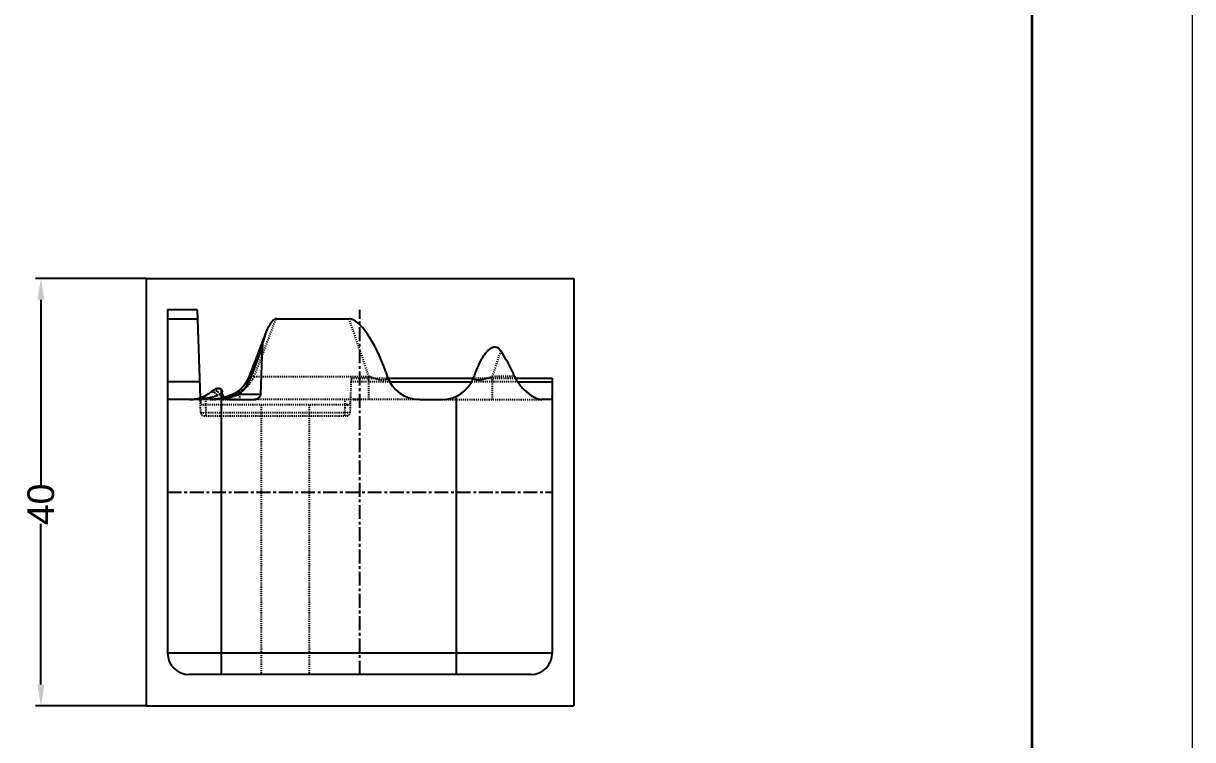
# Model space of a CAD drawing. Header units: inches. Extents: x -1272 to 960, y 895 to 1216.
# Drawn here: x -936.1 to -826.7, y 1010.4 to 1077.4 of the extents above; entities that cross this region are included whole.
import ezdxf
from ezdxf.enums import TextEntityAlignment as Align

# ---------------------------------------------------------------- set-up
doc = ezdxf.new("R2010")
doc.units = ezdxf.units.IN
doc.header["$MEASUREMENT"] = 0
doc.linetypes.add('CENTER', pattern=[0.6, 0.375, -0.075, 0.075, -0.075])
doc.linetypes.add('HIDDEN', pattern=[0.2, 0.1, -0.1])
doc.layers.add('DEFAULT_2', color=8, linetype='HIDDEN')
for name, color, linetype, lineweight in [('dim', 82, 'Continuous', 9), ('文字层', 3, 'Continuous', 18), ('粗实线层', 7, 'Continuous', 35), ('细实线层', 7, 'Continuous', 18)]:
    doc.layers.add(name, color=color, linetype=linetype, lineweight=lineweight)
doc.styles.get("Standard").update_dxf_attribs({"font": 'arial.ttf'})
doc.styles.add('标准', font='FSGB2312.ttf', dxfattribs={"width": 0.667})
doc.dimstyles.new('副本 STANDARD', dxfattribs={"dimtxt": 6, "dimasz": 4, "dimexe": 2, "dimexo": 0, "dimgap": 0, "dimtad": 0, "dimdsep": 46, "dimlunit": 6, "dimtxsty": 'Standard', "dimcen": 0, "dimclrd": 4, "dimclre": 4, "dimclrt": 6, "dimazin": 2, "dimtfac": 2, "dimtofl": 0, "dimtmove": 1, "dimatfit": 3, "dimfxl": 0, "dimtolj": 1, "dimtzin": 0, "dimarcsym": 0})

# ---------------------------------------------------------------- blocks, each defined once
blk = doc.blocks.new('*D110')
at = {"layer": 'Defpoints', "color": 0, "transparency": 16777216}
for p in [(-924.62, 1053.54), (-934.47, 1013.54), (-924.62, 1013.54)]:
    blk.add_point(p, dxfattribs=at)
at = {"layer": 'dim', "color": 4, "lineweight": -2, "transparency": 16777216}
for p, q in [((-924.62, 1053.54), (-934.97, 1053.54)), ((-934.47, 1051.54), (-934.47, 1034.24)), ((-934.47, 1015.54), (-934.47, 1030.57)), ((-924.62, 1013.54), (-934.97, 1013.54))]:
    blk.add_line(p, q, dxfattribs=at)
at = {"layer": 'dim', "color": 4, "transparency": 16777216}
for points in [[(-934.81, 1051.54), (-934.14, 1051.54), (-934.47, 1053.54)], [(-934.81, 1015.54), (-934.14, 1015.54), (-934.47, 1013.54)]]:
    blk.add_solid(points, dxfattribs=at)
at = {"layer": 'dim', "color": 6, "transparency": 16777216, "insert": (-934.47, 1032.4), "char_height": 2.5, "attachment_point": 5, "rotation": 90}
blk.add_mtext('\\A1;40', dxfattribs=at)
blk = doc.blocks.new('A4图框')
at = {"layer": '粗实线层'}
blk.add_line((138.5, -95), (138.5, 95), dxfattribs=at)
at = {"layer": '细实线层'}
blk.add_line((148.5, -105), (148.5, 105), dxfattribs=at)
at = {"layer": '文字层', "style": '标准', "width": 0.667}
blk.add_attdef('图纸编号', text='', height=5.191, rotation=180, dxfattribs=at).set_placement((-113.408, 90), align=Align.MIDDLE_CENTER)

msp = doc.modelspace()

# ---------------------------------------------------------------- linework, layer by layer
for p, q in [((-924.616, 1053.54), (-924.616, 1013.54)), ((-924.616, 1053.54), (-884.616, 1053.54)), ((-884.616, 1053.54), (-884.616, 1013.54)), ((-924.616, 1013.54), (-884.616, 1013.54))]:
    msp.add_line(p, q)
at = {"color": 7, "linetype": 'Continuous'}
for p, q in [((-922.616, 1050.606), (-922.616, 1018.474)), ((-919.848, 1050.606), (-922.616, 1050.606)), ((-919.848, 1050.606), (-919.56, 1042.375)), ((-922.616, 1049.776), (-919.819, 1049.776)), ((-912.461, 1049.767), (-905.63, 1049.767)), ((-913.456, 1048.402), (-914.988, 1044.388)), ((-913.736, 1047.205), (-914.873, 1044.222)), ((-913.903, 1042.692), (-913.736, 1047.205)), ((-914.988, 1044.387), (-915.192, 1043.954)), ((-902.209, 1044.799), (-902.062, 1044.372)), ((-901.978, 1044.213), (-893.996, 1044.213)), ((-890.047, 1044.213), (-886.616, 1044.213)), ((-886.616, 1044.213), (-886.616, 1042.476)), ((-919.612, 1043.864), (-922.616, 1043.864)), ((-917.616, 1043.186), (-917.616, 1016.474)), ((-917.492, 1042.692), (-917.501, 1042.918)), ((-916.109, 1042.91), (-916.109, 1042.909)), ((-915.968, 1043.008), (-916.05, 1042.948)), ((-915.958, 1043.016), (-915.968, 1043.008)), ((-901.792, 1043.862), (-894.206, 1043.858)), ((-889.838, 1043.856), (-886.616, 1043.855)), ((-920.534, 1042.203), (-922.616, 1042.203)), ((-916.921, 1042.524), (-917.204, 1042.431)), ((-916.782, 1042.203), (-914.61, 1042.203)), ((-913.903, 1042.692), (-915.932, 1042.692)), ((-899.021, 1042.203), (-896.978, 1042.203)), ((-895.616, 1042.506), (-895.616, 1016.474)), ((-886.673, 1042.203), (-887.605, 1042.203)), ((-886.616, 1042.203), (-886.616, 1018.474)), ((-886.616, 1018.474), (-922.616, 1018.474)), ((-888.616, 1016.474), (-920.616, 1016.474))]:
    msp.add_line(p, q, dxfattribs=at)
at = {"color": 1, "linetype": 'CENTER', "ltscale": 3.467855}
for p, q in [((-904.616, 1016.474), (-904.616, 1050.606)), ((-922.616, 1033.54), (-886.616, 1033.54))]:
    msp.add_line(p, q, dxfattribs=at)
at = {"color": 7, "linetype": 'Continuous'}
for points in [[(-914.988, 1044.387), (-915.178, 1043.975), (-915.495, 1043.495), (-915.91, 1043.055)], [(-916.11, 1042.909), (-916.272, 1042.815), (-916.628, 1042.639), (-917.034, 1042.48), (-917.326, 1042.395)], [(-916.335, 1042.783), (-916.406, 1042.744), (-916.501, 1042.702)], [(-915.911, 1043.055), (-916.028, 1042.963), (-916.109, 1042.909)], [(-915.512, 1043.477), (-915.527, 1043.455), (-915.91, 1043.055)]]:
    msp.add_lwpolyline(points, dxfattribs=at)
for centre, radius, start, end in [((-918.529, 1045.621), 3.914, 311.56759, 339.05248), ((-899.021, 1045.419), 3.216, 199, 270), ((-896.978, 1045.419), 3.216, 270, 338.01206), ((-896.95, 1045.408), 3.186, 338.01387, 340.90121), ((-920.596, 1045.419), 3.216, 303.49796, 308.66447), ((-920.589, 1045.341), 3.142, 283.61791, 285.24449), ((-920.622, 1045.453), 3.259, 285.28879, 303.5596), ((-920.616, 1018.474), 2, 180, 270), ((-888.616, 1018.474), 2, 270, 0)]:
    msp.add_arc(centre, radius, start, end, dxfattribs=at)
for centre, major_axis, ratio, start_param, end_param in [((-912.987, 1048.223), (0.585, 1.533), 0.3062656, 6.3994575, 8.6908541), ((-903.919, 1044.21), (-1.902, 5.525), 0.3095747, -1.5707963, -0.1061941), ((-895.616, 1023.629), (0, 26.138), 0.3443276, -0.6540804, -0.4860952), ((-916.782, 1042.706), (0.711, 0), 0.7071018, -3.1154127, -1.5707963)]:
    msp.add_ellipse(centre, major_axis=major_axis, ratio=ratio, start_param=start_param, end_param=end_param, dxfattribs=at)
for points, knots in [([(-893.939, 1044.368), (-893.88, 1044.539), (-893.754, 1044.879), (-893.542, 1045.379), (-893.303, 1045.864), (-893.029, 1046.328), (-892.757, 1046.684), (-892.5, 1046.927), (-892.283, 1047.071), (-892.033, 1047.147), (-891.688, 1047.086), (-891.504, 1046.881), (-891.412, 1046.739)], [0, 0, 0, 0, 0.1283448, 0.2565058, 0.3843555, 0.511641, 0.6377353, 0.7000472, 0.7613219, 0.8213674, 0.8799754, 1, 1, 1, 1]), ([(-914.988, 1044.387), (-914.996, 1044.365), (-914.965, 1044.29), (-914.91, 1044.249), (-914.873, 1044.222)], [0, 0, 0, 0, 0.345441, 1, 1, 1, 1]), ([(-890.141, 1044.372), (-889.994, 1044.046), (-889.613, 1043.475), (-888.934, 1042.811), (-888.278, 1042.364), (-887.812, 1042.203), (-887.605, 1042.203)], [0, 0, 0, 0, 0.3109585, 0.5876092, 0.8204445, 1, 1, 1, 1]), ([(-918.296, 1043.102), (-918.244, 1043.131), (-918.137, 1043.185), (-917.966, 1043.245), (-917.784, 1043.268), (-917.663, 1043.225), (-917.616, 1043.186)], [0, 0, 0, 0, 0.2493412, 0.4992522, 0.7496661, 1, 1, 1, 1]), ([(-917.616, 1043.186), (-917.578, 1043.154), (-917.519, 1043.068), (-917.502, 1042.968), (-917.501, 1042.918)], [0, 0, 0, 0, 0.499726, 1, 1, 1, 1]), ([(-916.109, 1042.909), (-916.148, 1042.886), (-916.214, 1042.78), (-916.205, 1042.661), (-916.191, 1042.594)], [0, 0, 0, 0, 0.3952861, 1, 1, 1, 1]), ([(-915.976, 1042.899), (-915.977, 1042.884), (-915.974, 1042.813), (-915.954, 1042.743), (-915.932, 1042.692)], [0, 0, 0, 0, 0.2160989, 1, 1, 1, 1]), ([(-915.91, 1043.055), (-915.92, 1043.046), (-915.959, 1043.003), (-915.974, 1042.943), (-915.976, 1042.899)], [0, 0, 0, 0, 0.2262325, 1, 1, 1, 1]), ([(-920.534, 1042.203), (-920.479, 1042.203), (-920.249, 1042.21), (-920.019, 1042.246), (-919.849, 1042.287)], [0, 0, 0, 0, 0.2403713, 1, 1, 1, 1]), ([(-916.191, 1042.594), (-916.275, 1042.566), (-916.627, 1042.46), (-916.987, 1042.379), (-917.262, 1042.33)], [0, 0, 0, 0, 0.2410345, 1, 1, 1, 1]), ([(-914.61, 1042.203), (-914.532, 1042.203), (-914.375, 1042.222), (-914.154, 1042.308), (-913.968, 1042.459), (-913.906, 1042.615), (-913.903, 1042.692)], [0, 0, 0, 0, 0.2503566, 0.5007015, 0.750799, 1, 1, 1, 1]), ([(-886.673, 1042.203), (-886.646, 1042.203), (-886.625, 1042.281), (-886.618, 1042.366), (-886.616, 1042.437), (-886.616, 1042.476)], [0, 0, 0, 0, 0.2860531, 0.5880139, 1, 1, 1, 1])]:
    msp.add_open_spline(points, degree=3, knots=knots, dxfattribs=at)
for points in [[(-918.586, 1042.908), (-918.496, 1042.981), (-918.397, 1043.045), (-918.296, 1043.102)], [(-916.191, 1042.594), (-916.103, 1042.623), (-916.016, 1042.654), (-915.932, 1042.692)]]:
    msp.add_open_spline(points, degree=3, dxfattribs=at)
at = {"layer": 'DEFAULT_2', "color": 8, "linetype": 'HIDDEN'}
for p, q in [((-914.518, 1044.372), (-912.461, 1049.767)), ((-903.772, 1044.372), (-905.63, 1049.767)), ((-892.227, 1044.372), (-891.412, 1046.739)), ((-915.204, 1043.927), (-915.512, 1043.477)), ((-915.192, 1043.954), (-915.204, 1043.927)), ((-914.518, 1044.372), (-903.772, 1044.372)), ((-905.527, 1040.985), (-905.414, 1044.213)), ((-905.414, 1044.213), (-901.978, 1044.213)), ((-903.772, 1042.203), (-903.772, 1044.372)), ((-893.996, 1044.213), (-890.047, 1044.213)), ((-892.227, 1042.203), (-892.227, 1044.372)), ((-890.141, 1044.372), (-892.227, 1044.372)), ((-916.11, 1042.909), (-916.335, 1042.783)), ((-916.11, 1042.909), (-916.111, 1042.908)), ((-915.91, 1043.056), (-915.958, 1043.016)), ((-915.909, 1043.056), (-915.91, 1043.056)), ((-915.844, 1042.212), (-915.844, 1042.879)), ((-901.792, 1043.862), (-905.426, 1043.864)), ((-889.838, 1043.856), (-894.206, 1043.858)), ((-916.782, 1042.203), (-920.534, 1042.203)), ((-919.512, 1040.985), (-919.56, 1042.375)), ((-905.792, 1041.701), (-919.247, 1041.701)), ((-919.012, 1040.985), (-919.055, 1042.203)), ((-917.917, 1042.261), (-918.632, 1042.204)), ((-917.337, 1042.386), (-917.917, 1042.261)), ((-917.726, 1042.692), (-917.492, 1042.692)), ((-917.326, 1042.395), (-917.499, 1042.344)), ((-917.204, 1042.431), (-917.337, 1042.386)), ((-916.782, 1042.207), (-916.807, 1042.207)), ((-916.807, 1042.207), (-916.782, 1042.207)), ((-916.782, 1042.207), (-916.578, 1042.209)), ((-916.578, 1042.209), (-916.41, 1042.21)), ((-899.021, 1042.203), (-914.613, 1042.203)), ((-913.866, 1041.701), (-913.866, 1016.474)), ((-909.366, 1041.701), (-909.366, 1016.474)), ((-906.026, 1040.985), (-905.984, 1042.203)), ((-905.26, 1042.203), (-905.26, 1042.212)), ((-896.978, 1042.203), (-887.605, 1042.203)), ((-886.616, 1042.476), (-886.616, 1042.203)), ((-919.212, 1040.696), (-905.827, 1040.696)), ((-919.012, 1040.696), (-919.012, 1040.985)), ((-919.012, 1040.985), (-906.026, 1040.985)), ((-906.026, 1040.696), (-906.026, 1040.985))]:
    msp.add_line(p, q, dxfattribs=at)
for points in [[(-916.05, 1042.948), (-916.064, 1042.939), (-916.11, 1042.909)], [(-917.499, 1042.344), (-918.024, 1042.245), (-918.637, 1042.204)], [(-916.501, 1042.702), (-916.837, 1042.552), (-916.921, 1042.524)]]:
    msp.add_lwpolyline(points, dxfattribs=at)
for centre, radius, start, end in [((-897.046, 1045.447), 3.29, 338.0081, 338.82273), ((-896.811, 1045.356), 3.038, 338.82518, 339.51515), ((-896.979, 1045.417), 3.216, 339.54074, 340.92048), ((-887.152, 1045.715), 3.276, 204.20619, 207.5021), ((-961.025, 1097.416), 69.081, 307.65617, 307.86507), ((-917.358, 1041.368), 1.97, 123.30325, 128.58319), ((-917.152, 1041.056), 2.344, 119.93842, 123.33145), ((-917.016, 1040.824), 2.613, 119.33905, 119.98438), ((-917.678, 1042.115), 1.16, 108.77691, 112.38353), ((-920.24, 1045.434), 3.72, 312.52055, 317.43754), ((-920.203, 1045.392), 3.664, 312.53142, 315.04374), ((-920.28, 1045.475), 3.776, 314.98345, 317.38974), ((-918.223, 1047.685), 5.362, 293.88432, 296.33216), ((-917.063, 1045.147), 2.575, 298.25191, 298.90966), ((-885.731, 1046.692), 5.006, 225.29985, 228.73761), ((-920.569, 1045.255), 3.054, 280.40645, 282.22274), ((-920.584, 1045.322), 3.122, 282.2271, 285.18142), ((-920.603, 1045.393), 3.196, 285.18241, 289.05078), ((-919.731, 1045.02), 2.817, 270.03942, 273.55958), ((-920.613, 1045.422), 3.227, 289.04498, 293.52454), ((-919.247, 1042.001), 0.3, 182, 270), ((-920.641, 1045.49), 3.3, 293.52322, 303.48483), ((-919.998, 1046.978), 4.795, 281.18976, 281.73181), ((-918.735, 1048.299), 6.101, 278.23621, 278.47823), ((-918.788, 1048.635), 6.44, 278.50472, 281.75368), ((-918.877, 1049.075), 6.889, 281.73285, 283.18771), ((-918.773, 1050.821), 8.625, 278.77405, 280.08915), ((-917.561, 1119.101), 76.898, 270.08574, 270.56163), ((-917.558, 1118.761), 76.558, 270.08379, 270.5618), ((-915.703, 927.593), 114.619, 90.07071, 90.53934), ((-915.772, 945.425), 96.787, 90.04254, 90.37738), ((-905.792, 1042.001), 0.3, 270, 358), ((-919.212, 1040.996), 0.3, 182, 270), ((-905.827, 1040.996), 0.3, 270, 358)]:
    msp.add_arc(centre, radius, start, end, dxfattribs=at)
msp.add_ellipse((-914.613, 1042.706), major_axis=(0.711, 0), ratio=0.7071018, start_param=-1.5707963, end_param=-0.0261799, dxfattribs=at)
for points, knots in [([(-891.66, 1047.013), (-891.722, 1047.058), (-891.863, 1047.126), (-892.1, 1047.136), (-892.321, 1047.048), (-892.583, 1046.867), (-892.856, 1046.566), (-893.131, 1046.164), (-893.37, 1045.734), (-893.653, 1045.14), (-893.831, 1044.679), (-893.939, 1044.368)], [0, 0, 0, 0, 0.0595016, 0.1181643, 0.1782996, 0.2397744, 0.3641815, 0.4903627, 0.6173, 0.7446664, 1, 1, 1, 1]), ([(-915.577, 1043.049), (-915.357, 1043.218), (-914.942, 1043.615), (-914.636, 1044.105), (-914.518, 1044.372)], [0, 0, 0, 0, 0.4864305, 1, 1, 1, 1]), ([(-914.518, 1044.372), (-914.58, 1044.393), (-914.691, 1044.424), (-914.836, 1044.441), (-914.934, 1044.435), (-914.981, 1044.405), (-914.988, 1044.388)], [0, 0, 0, 0, 0.3972347, 0.7001949, 0.8854929, 1, 1, 1, 1]), ([(-902.062, 1044.372), (-902.045, 1044.324), (-902.024, 1044.23), (-902.086, 1044.09), (-902.241, 1044.02), (-902.45, 1044.004), (-902.721, 1044.033), (-903.176, 1044.138), (-903.529, 1044.269), (-903.772, 1044.372)], [0, 0, 0, 0, 0.0745174, 0.1365201, 0.2098229, 0.3113119, 0.4458042, 0.6098269, 1, 1, 1, 1]), ([(-902.044, 1044.203), (-902.05, 1044.176), (-902.076, 1044.119), (-902.161, 1044.058), (-902.286, 1044.023), (-902.525, 1044.011), (-902.887, 1044.066), (-903.184, 1044.153), (-903.341, 1044.207)], [0, 0, 0, 0, 0.0599718, 0.1285357, 0.2176264, 0.3349898, 0.6420093, 1, 1, 1, 1]), ([(-902.062, 1044.372), (-902.057, 1044.357), (-902.04, 1044.303), (-902.035, 1044.243), (-902.044, 1044.203)], [0, 0, 0, 0, 0.2712338, 1, 1, 1, 1]), ([(-892.227, 1044.372), (-892.469, 1044.27), (-892.822, 1044.139), (-893.275, 1044.034), (-893.546, 1044.004), (-893.755, 1044.02), (-893.91, 1044.088), (-893.975, 1044.226), (-893.955, 1044.32), (-893.939, 1044.368)], [0, 0, 0, 0, 0.3898487, 0.5539179, 0.6886523, 0.7905347, 0.8641787, 0.9260864, 1, 1, 1, 1]), ([(-893.957, 1044.209), (-893.959, 1044.221), (-893.964, 1044.275), (-893.952, 1044.328), (-893.939, 1044.368)], [0, 0, 0, 0, 0.2319327, 1, 1, 1, 1]), ([(-892.671, 1044.203), (-892.816, 1044.154), (-893.093, 1044.073), (-893.431, 1044.016), (-893.663, 1044.02), (-893.815, 1044.044), (-893.911, 1044.104), (-893.938, 1044.155)], [0, 0, 0, 0, 0.3465905, 0.6500189, 0.7713137, 0.8681557, 1, 1, 1, 1]), ([(-889.757, 1043.718), (-889.784, 1043.756), (-889.894, 1043.912), (-889.992, 1044.075), (-890.058, 1044.202)], [0, 0, 0, 0, 0.2453913, 1, 1, 1, 1]), ([(-918.623, 1042.879), (-918.74, 1042.788), (-918.951, 1042.626), (-919.24, 1042.407), (-919.486, 1042.255), (-919.655, 1042.203), (-919.729, 1042.203)], [0, 0, 0, 0, 0.338303, 0.6098909, 0.8292957, 1, 1, 1, 1]), ([(-918.645, 1042.203), (-918.151, 1042.203), (-917.185, 1042.349), (-916.269, 1042.673), (-915.844, 1042.879)], [0, 0, 0, 0, 0.5113122, 1, 1, 1, 1]), ([(-918.623, 1042.879), (-918.577, 1042.915), (-918.455, 1042.951), (-918.271, 1042.903), (-918.097, 1042.785), (-918.006, 1042.665), (-917.968, 1042.594)], [0, 0, 0, 0, 0.2186932, 0.4429272, 0.6975223, 1, 1, 1, 1]), ([(-918.468, 1042.934), (-918.421, 1042.936), (-918.211, 1042.901), (-918.042, 1042.736), (-917.968, 1042.594)], [0, 0, 0, 0, 0.2298994, 1, 1, 1, 1]), ([(-918.296, 1043.102), (-918.188, 1043.112), (-917.945, 1043.006), (-917.784, 1042.814), (-917.726, 1042.692)], [0, 0, 0, 0, 0.4445621, 1, 1, 1, 1]), ([(-918.296, 1043.102), (-918.242, 1043.107), (-918.122, 1043.08), (-917.907, 1042.961), (-917.78, 1042.806), (-917.726, 1042.692)], [0, 0, 0, 0, 0.2204261, 0.4876786, 1, 1, 1, 1]), ([(-916.052, 1042.782), (-916.15, 1042.739), (-916.558, 1042.572), (-916.981, 1042.443), (-917.305, 1042.367)], [0, 0, 0, 0, 0.243802, 1, 1, 1, 1]), ([(-916.002, 1042.934), (-916.013, 1042.935), (-916.05, 1042.935), (-916.087, 1042.923), (-916.11, 1042.909)], [0, 0, 0, 0, 0.27937, 1, 1, 1, 1]), ([(-915.844, 1042.879), (-915.89, 1042.907), (-915.978, 1042.946), (-916.076, 1042.93), (-916.109, 1042.91)], [0, 0, 0, 0, 0.5798069, 1, 1, 1, 1]), ([(-915.91, 1043.056), (-915.954, 1043.017), (-915.996, 1042.879), (-915.959, 1042.755), (-915.932, 1042.692)], [0, 0, 0, 0, 0.4643082, 1, 1, 1, 1]), ([(-915.844, 1042.879), (-915.854, 1042.885), (-915.891, 1042.906), (-915.93, 1042.921), (-915.96, 1042.928)], [0, 0, 0, 0, 0.2711751, 1, 1, 1, 1]), ([(-915.577, 1043.05), (-915.638, 1043.081), (-915.752, 1043.122), (-915.875, 1043.087), (-915.91, 1043.055)], [0, 0, 0, 0, 0.5912592, 1, 1, 1, 1]), ([(-889.252, 1043.133), (-889.297, 1043.177), (-889.477, 1043.361), (-889.642, 1043.56), (-889.757, 1043.718)], [0, 0, 0, 0, 0.2413649, 1, 1, 1, 1]), ([(-888.69, 1042.655), (-888.718, 1042.676), (-888.836, 1042.763), (-888.949, 1042.855), (-889.033, 1042.928)], [0, 0, 0, 0, 0.2419559, 1, 1, 1, 1]), ([(-920.018, 1042.251), (-920.061, 1042.243), (-920.231, 1042.216), (-920.403, 1042.203), (-920.53, 1042.203)], [0, 0, 0, 0, 0.2577138, 1, 1, 1, 1]), ([(-919.729, 1042.203), (-919.446, 1042.203), (-918.844, 1042.3), (-918.269, 1042.484), (-917.968, 1042.594)], [0, 0, 0, 0, 0.4684409, 1, 1, 1, 1]), ([(-919.067, 1042.274), (-919.109, 1042.266), (-919.27, 1042.236), (-919.434, 1042.216), (-919.556, 1042.209)], [0, 0, 0, 0, 0.256119, 1, 1, 1, 1]), ([(-919.485, 1042.267), (-919.46, 1042.274), (-919.36, 1042.301), (-919.259, 1042.325), (-919.182, 1042.341)], [0, 0, 0, 0, 0.2446409, 1, 1, 1, 1]), ([(-919.182, 1042.341), (-919.138, 1042.349), (-918.96, 1042.381), (-918.777, 1042.392), (-918.641, 1042.377)], [0, 0, 0, 0, 0.2436984, 1, 1, 1, 1]), ([(-918.641, 1042.377), (-918.673, 1042.368), (-918.8, 1042.333), (-918.927, 1042.303), (-919.023, 1042.283)], [0, 0, 0, 0, 0.255423, 1, 1, 1, 1]), ([(-918.643, 1042.203), (-918.214, 1042.203), (-917.383, 1042.28), (-916.572, 1042.469), (-916.191, 1042.594)], [0, 0, 0, 0, 0.5172474, 1, 1, 1, 1]), ([(-917.968, 1042.594), (-918.026, 1042.573), (-918.248, 1042.494), (-918.473, 1042.423), (-918.641, 1042.377)], [0, 0, 0, 0, 0.2594375, 1, 1, 1, 1]), ([(-917.457, 1042.297), (-917.553, 1042.283), (-917.944, 1042.229), (-918.339, 1042.203), (-918.637, 1042.203)], [0, 0, 0, 0, 0.2461783, 1, 1, 1, 1]), ([(-917.968, 1042.594), (-917.948, 1042.601), (-917.867, 1042.632), (-917.786, 1042.665), (-917.726, 1042.692)], [0, 0, 0, 0, 0.2445391, 1, 1, 1, 1]), ([(-904.765, 1042.203), (-904.798, 1042.203), (-904.963, 1042.207), (-905.128, 1042.212), (-905.26, 1042.212)], [0, 0, 0, 0, 0.2010487, 1, 1, 1, 1]), ([(-905.26, 1042.212), (-905.213, 1042.212), (-905.048, 1042.211), (-904.884, 1042.203), (-904.766, 1042.203)], [0, 0, 0, 0, 0.2850547, 1, 1, 1, 1]), ([(-888.349, 1042.438), (-888.377, 1042.454), (-888.494, 1042.521), (-888.606, 1042.596), (-888.69, 1042.655)], [0, 0, 0, 0, 0.2398003, 1, 1, 1, 1]), ([(-888.122, 1042.326), (-888.14, 1042.334), (-888.217, 1042.368), (-888.293, 1042.407), (-888.349, 1042.438)], [0, 0, 0, 0, 0.241697, 1, 1, 1, 1]), ([(-887.605, 1042.203), (-887.646, 1042.203), (-887.823, 1042.216), (-887.995, 1042.272), (-888.122, 1042.326)], [0, 0, 0, 0, 0.2267082, 1, 1, 1, 1]), ([(-919.512, 1040.985), (-919.512, 1040.984), (-919.506, 1040.984), (-919.496, 1040.982), (-919.465, 1040.982), (-919.421, 1040.981), (-919.359, 1040.981), (-919.286, 1040.981), (-919.169, 1040.982), (-919.076, 1040.984), (-919.012, 1040.985)], [0, 0, 0, 0, 0.0056751, 0.0211987, 0.0803197, 0.17344, 0.2963158, 0.4446815, 0.6142663, 1, 1, 1, 1]), ([(-905.527, 1040.985), (-905.527, 1040.984), (-905.532, 1040.984), (-905.543, 1040.982), (-905.573, 1040.982), (-905.618, 1040.981), (-905.679, 1040.981), (-905.752, 1040.981), (-905.87, 1040.982), (-905.962, 1040.984), (-906.026, 1040.985)], [0, 0, 0, 0, 0.0056751, 0.0211987, 0.0803197, 0.17344, 0.2963158, 0.4446815, 0.6142663, 1, 1, 1, 1])]:
    msp.add_open_spline(points, degree=3, knots=knots, dxfattribs=at)
for points in [[(-891.412, 1046.739), (-891.479, 1046.842), (-891.559, 1046.942), (-891.66, 1047.013)], [(-903.341, 1044.207), (-903.487, 1044.257), (-903.63, 1044.312), (-903.772, 1044.372)], [(-893.938, 1044.155), (-893.947, 1044.172), (-893.953, 1044.19), (-893.957, 1044.209)], [(-892.227, 1044.372), (-892.373, 1044.311), (-892.521, 1044.254), (-892.671, 1044.203)], [(-918.623, 1042.879), (-918.58, 1042.913), (-918.523, 1042.931), (-918.468, 1042.934)], [(-918.12, 1043.188), (-918.18, 1043.163), (-918.239, 1043.134), (-918.296, 1043.102)], [(-917.944, 1043.243), (-917.98, 1043.236), (-918.016, 1043.226), (-918.051, 1043.214)], [(-917.832, 1043.256), (-917.87, 1043.255), (-917.907, 1043.25), (-917.944, 1043.243)], [(-917.769, 1043.251), (-917.79, 1043.255), (-917.811, 1043.256), (-917.832, 1043.256)], [(-917.616, 1043.186), (-917.659, 1043.222), (-917.714, 1043.243), (-917.769, 1043.251)], [(-917.533, 1043.071), (-917.551, 1043.115), (-917.58, 1043.156), (-917.616, 1043.186)], [(-917.501, 1042.918), (-917.502, 1042.97), (-917.512, 1043.023), (-917.533, 1043.071)], [(-915.96, 1042.928), (-915.974, 1042.931), (-915.988, 1042.933), (-916.002, 1042.934)], [(-915.844, 1042.879), (-915.751, 1042.929), (-915.661, 1042.985), (-915.577, 1043.049)], [(-919.729, 1042.203), (-919.701, 1042.203), (-919.673, 1042.206), (-919.646, 1042.211)], [(-919.646, 1042.211), (-919.615, 1042.217), (-919.585, 1042.226), (-919.556, 1042.237)], [(-919.556, 1042.237), (-919.532, 1042.246), (-919.508, 1042.256), (-919.485, 1042.267)], [(-917.861, 1042.261), (-918.12, 1042.224), (-918.383, 1042.203), (-918.645, 1042.203)], [(-917.968, 1042.594), (-917.886, 1042.624), (-917.806, 1042.656), (-917.726, 1042.692)], [(-916.191, 1042.594), (-916.103, 1042.623), (-916.016, 1042.655), (-915.932, 1042.692)]]:
    msp.add_open_spline(points, degree=3, dxfattribs=at)

# ---------------------------------------------------------------- block references
at = {"xscale": 1.5, "yscale": 1.5, "zscale": 1.5}
msp.add_blockref('A4图框', (-1049.444, 1058.544), dxfattribs=at)

# ---------------------------------------------------------------- dimensions: what is measured, and where the dimension line sits
at = {"layer": 'dim'}
dim = msp.add_linear_dim(base=(-934.474, 1013.54), p1=(-924.616, 1053.54), p2=(-924.616, 1013.54), angle=90, dimstyle='副本 STANDARD', override={"dimtxt": 2.5, "dimasz": 2, "dimexe": 0.49975, "dimfxl": 1.25}, dxfattribs=at)
dim.commit()
dim.dimension.update_dxf_attribs({"geometry": '*D110', "text_midpoint": (-934.474, 1032.405), "dimtype": 160})

doc.saveas('drawing.dxf')
